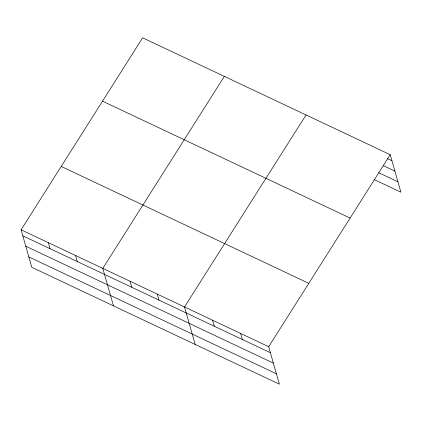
<?xml version="1.0" encoding="UTF-8"?>
<svg xmlns="http://www.w3.org/2000/svg" width="422" height="422" viewBox="0 0 422 422"><rect width="100%" height="100%" fill="white"/><g stroke="black" fill="none" stroke-linecap="round" stroke-linejoin="round"><path stroke-width="0.63" d="M390.218 154.695L268.687 346.699L279.369 384.189L31.782 267.305L21.1 229.811L142.631 37.811L390.218 154.695L400.9 192.189L374.008 179.492M224.335 76.382L102.804 268.387L113.481 305.876M306.04 114.958L184.509 306.958L195.186 344.447M387.259 158.508L391.938 160.719M383.202 165.582L394.892 171.105M378.65 172.693L397.941 181.803M102.525 101.174L350.118 218.058M61.206 166.453L308.793 283.336M21.1 229.811L268.687 346.699M22.814 235.835L270.402 352.718M25.774 246.216L273.361 363.105M28.823 256.919L276.41 373.802M240.63 333.449L242.344 339.473M212.567 320.203L214.281 326.222M157.274 294.097L158.988 300.121M130.039 281.242L131.754 287.261M75.57 255.526L77.284 261.55M48.335 242.671L50.049 248.69"/></g></svg>
